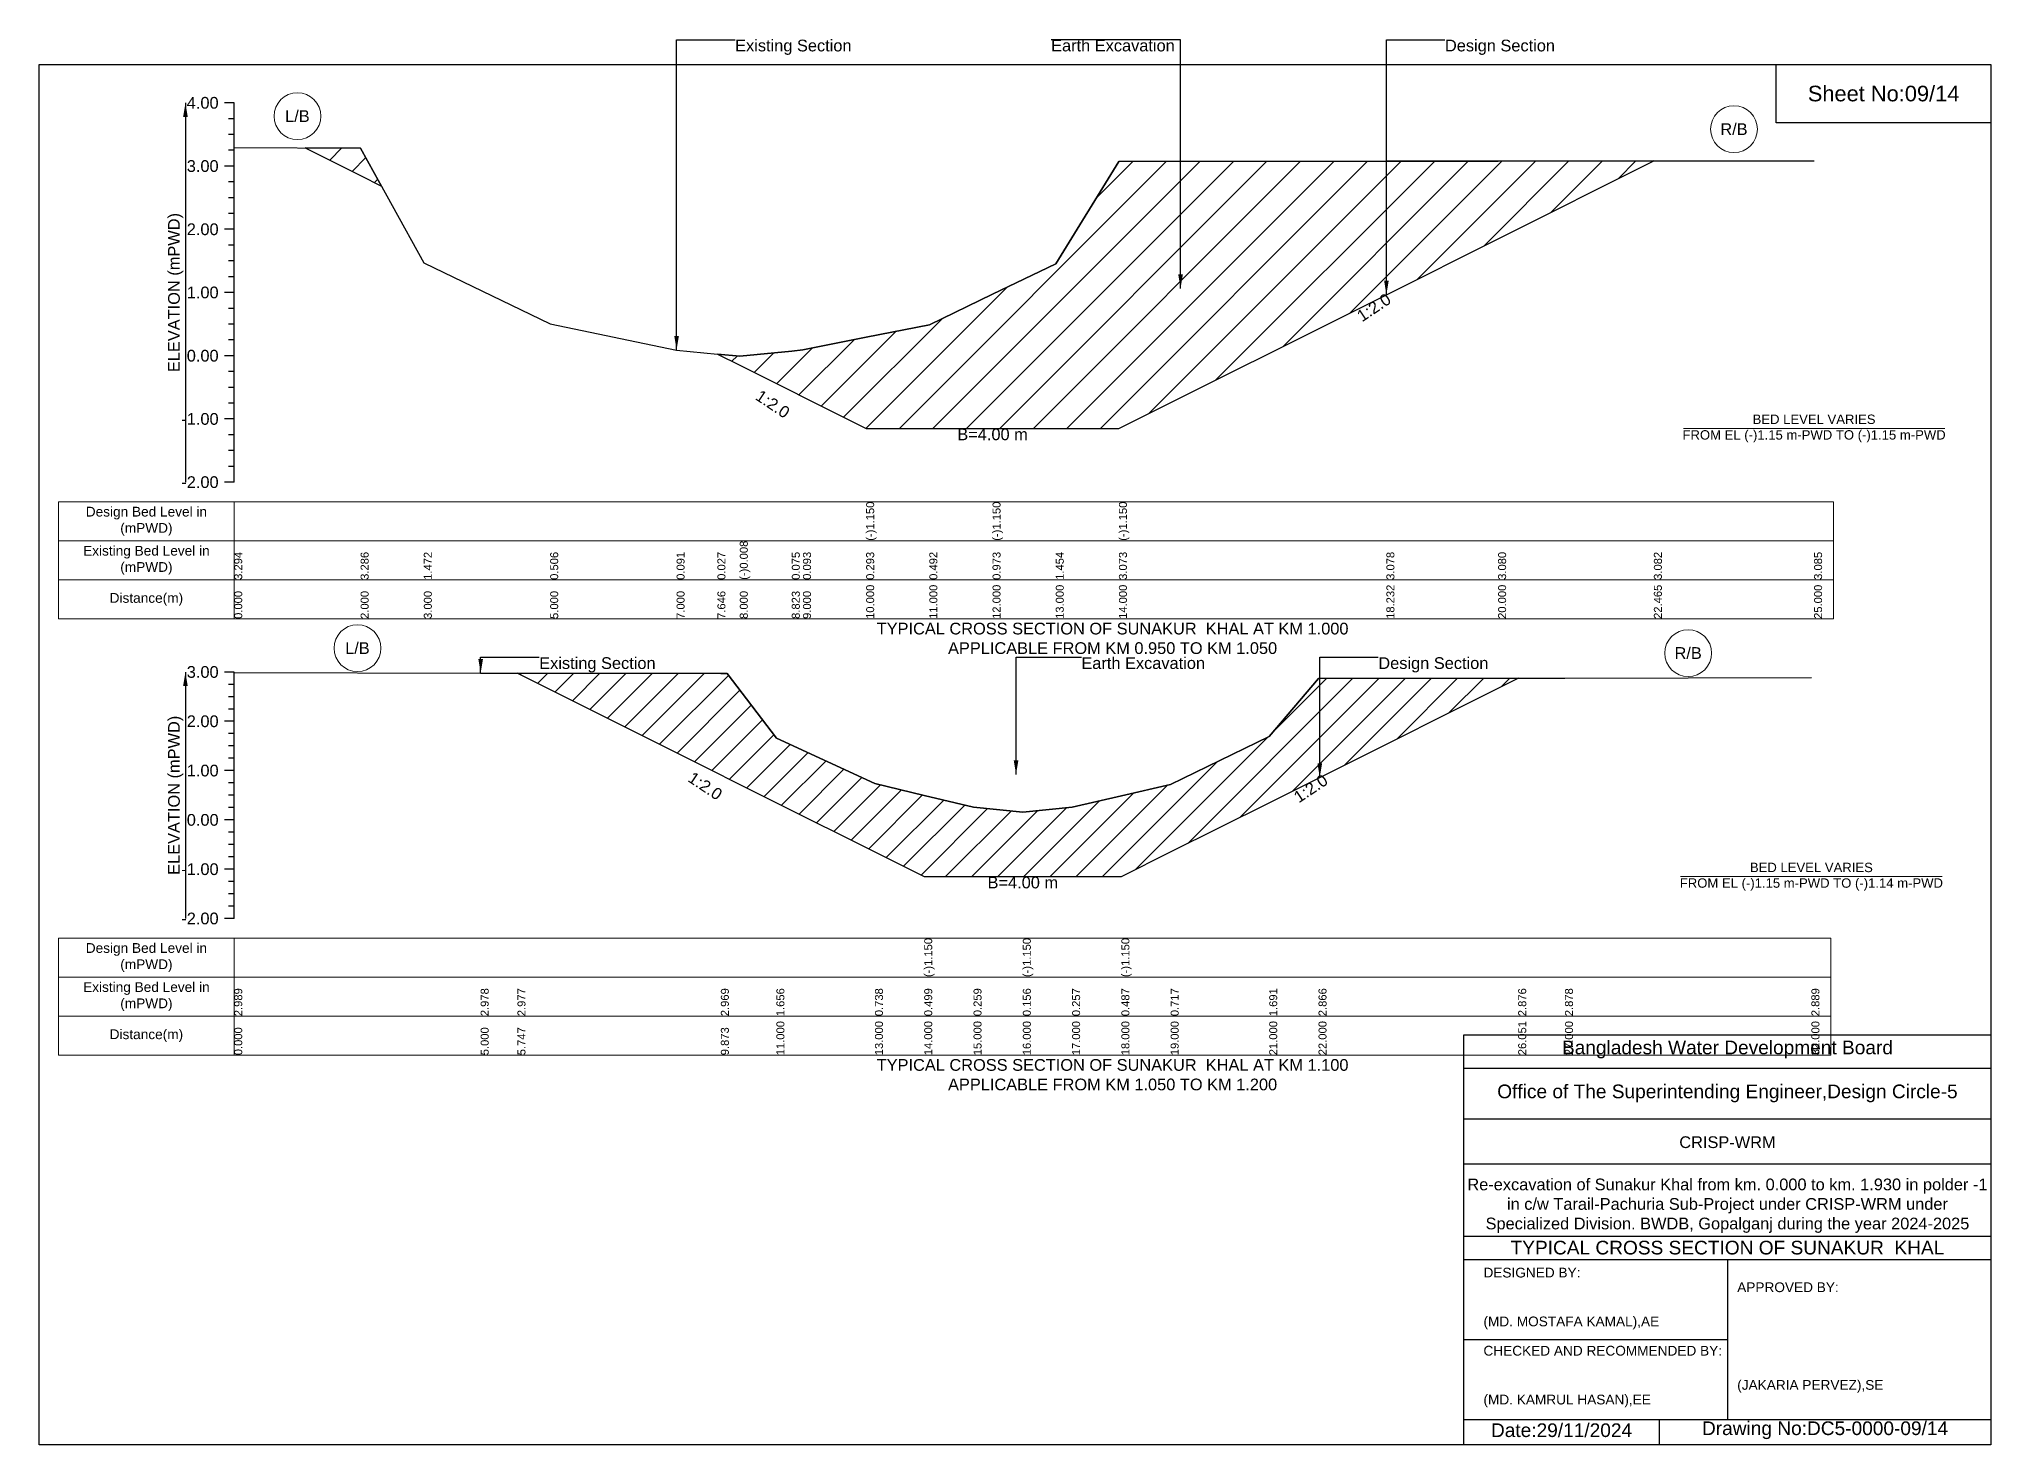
# Model space of a CAD drawing. Header units: inches. Extents: x 91000 to 238000, y -5656 to 143.
# Drawn here: x 180000 to 188000, y -5656 to 104 of the extents above; entities that cross this region are included whole.
import ezdxf

# ---------------------------------------------------------------- set-up
doc = ezdxf.new("R2010")
doc.units = ezdxf.units.IN
doc.header["$LTSCALE"] = 7
doc.header["$MEASUREMENT"] = 0
for name, color, linetype, lineweight in [('Cross section Data Border', 7, 'Continuous', 9), ('Cross Section Labels', 7, 'Continuous', 9), ('Existing_Bed_Level for Xsection', 7, 'Continuous', 25)]:
    doc.layers.add(name, color=color, linetype=linetype, lineweight=lineweight)
doc.styles.get("Standard").update_dxf_attribs({"font": 'arial.ttf'})
doc.dimstyles.get("Standard").update_dxf_attribs({"dimtxt": 0.18, "dimasz": 0.18, "dimexe": 0.18, "dimexo": 0.0625, "dimgap": 0.09, "dimtad": 0, "dimtih": 1, "dimtoh": 1, "dimdec": 4, "dimzin": 0, "dimdsep": 46, "dimtxsty": 'Standard', "dimcen": 0.09, "dimadec": 0, "dimazin": 0, "dimtfac": 1, "dimtdec": 4, "dimtofl": 0, "dimtmove": 0, "dimatfit": 3, "dimfxl": 1, "dimtolj": 1, "dimtzin": 0, "dimarcsym": 0})

msp = doc.modelspace()

# ---------------------------------------------------------------- hatches: boundary and pattern name
at = {"layer": 'Existing_Bed_Level for Xsection'}
h = msp.add_hatch(dxfattribs=at)
h.set_pattern_fill('ANSI31', color=256, scale=777, style=0)
h.paths.add_polyline_path([(181090.3, -341.9), (181318, -455.8), (181403.9, -498.7), (181318, -342.9)])
h = msp.add_hatch(dxfattribs=at)
h.set_pattern_fill('ANSI31', color=256, scale=777, style=0)
h.paths.add_polyline_path([(182780.3, -1186.9), (182872, -1232.8), (183085.1, -1339.3), (183131, -1362.3), (183390, -1491.8), (183649, -1491.8), (183908, -1491.8), (184167, -1491.8), (184426, -1491.8), (185522.2, -943.7), (185980, -714.8), (186618.4, -395.6), (185980, -396.2), (185522.2, -396.7), (184426, -398), (184167, -817.3), (183908, -941.9), (183649, -1066.5), (183390, -1118.2), (183131, -1169.8), (183085.1, -1174.5), (182872, -1196)])
h = msp.add_hatch(dxfattribs=at)
h.set_pattern_fill('ANSI31', color=256, scale=606, style=0)
h.paths.add_polyline_path([(181960.8, -2494.2), (182794.4, -2911), (182820, -2923.8), (183022, -3024.8), (183426, -3226.8), (183628, -3327.8), (183830, -3327.8), (184032, -3327.8), (184234, -3327.8), (184436, -3327.8), (184638, -3226.8), (185042, -3024.8), (185244, -2923.8), (185249.2, -2921.2), (186062.4, -2514.6), (185249.2, -2516.6), (185244, -2516.6), (185042, -2753.9), (184638, -2950.7), (184436, -2997.1), (184234, -3043.6), (184032, -3064), (183830, -3043.2), (183628, -2994.8), (183426, -2946.4), (183022, -2761), (182820, -2495.8), (182794.4, -2495.7)])

# ---------------------------------------------------------------- linework, layer by layer
for points in [[(180000, 0), (188000, 0), (188000, -5656), (180000, -5656)], [(187120, 0), (188000, 0), (188000, -240), (187120, -240)]]:
    msp.add_lwpolyline(points, close=True)
for points in [[(185840, -5656), (185840, -3976), (188000, -3976)], [(185840, -4112), (188000, -4112)], [(185840, -4320), (188000, -4320)], [(185840, -4504), (188000, -4504)], [(185840, -4800), (188000, -4800)], [(185840, -4896), (188000, -4896)], [(186920, -4896), (186920, -5552)], [(185840, -5224), (186920, -5224)], [(185840, -5552), (188000, -5552)], [(186640, -5552), (186640, -5656)]]:
    msp.add_lwpolyline(points)
at = {"layer": 'Cross section Data Border'}
for points in [[(180080, -1791.9), (187355, -1791.9), (187355, -2271.9), (180080, -2271.9)], [(180080, -3579.5), (187344, -3579.5), (187344, -4059.5), (180080, -4059.5)]]:
    msp.add_lwpolyline(points, close=True, dxfattribs=at)
for points in [[(180800, -1791.9), (180800, -2271.9)], [(180080, -1951.9), (187355, -1951.9)], [(180080, -2111.9), (187355, -2111.9)], [(180800, -3579.5), (180800, -4059.5)], [(180080, -3739.5), (187344, -3739.5)], [(180080, -3899.5), (187344, -3899.5)]]:
    msp.add_lwpolyline(points, dxfattribs=at)
at = {"layer": 'Cross Section Labels'}
for points in [[(186739.2, -1491.8), (187810.8, -1491.8)], [(186728.2, -3327.8), (187799.8, -3327.8)]]:
    msp.add_lwpolyline(points, dxfattribs=at)
for centre in [(181059, -212.3), (186946.7, -265.7), (181305, -2391.8), (186759, -2412)]:
    msp.add_circle(centre, 96, dxfattribs=at)
at = {"layer": 'Existing_Bed_Level for Xsection'}
for points in [[(180800, -157.9), (180760, -157.9)], [(180800, -1711.9), (180800, -1452.9), (180800, -1193.9), (180800, -934.9), (180800, -675.9), (180800, -416.9), (180800, -157.9)], [(180800, -222.7), (180776, -222.7)], [(180800, -287.4), (180776, -287.4)], [(180800, -352.2), (180776, -352.2)], [(180800, -340.8), (181318, -342.9), (181577, -812.7), (182095, -1062.9), (182613, -1170.4), (182780.3, -1186.9), (182872, -1196), (183085.1, -1174.5), (183131, -1169.8), (183390, -1118.2), (183390, -1118.2), (183649, -1066.5), (183908, -941.9), (183908, -941.9), (184167, -817.3), (184426, -398), (184426, -398), (185522.2, -396.7), (185980, -396.2), (186618.4, -395.6), (187275, -394.9)], [(180800, -416.9), (180760, -416.9)], [(180800, -481.7), (180776, -481.7)], [(180800, -546.4), (180776, -546.4)], [(180800, -611.2), (180776, -611.2)], [(180800, -675.9), (180760, -675.9)], [(180800, -740.7), (180776, -740.7)], [(180800, -805.4), (180776, -805.4)], [(180800, -870.2), (180776, -870.2)], [(180800, -934.9), (180760, -934.9)], [(180800, -999.7), (180776, -999.7)], [(180800, -1064.4), (180776, -1064.4)], [(180800, -1193.9), (180760, -1193.9)], [(180800, -1129.2), (180776, -1129.2)], [(180800, -1258.7), (180776, -1258.7)], [(180800, -1323.4), (180776, -1323.4)], [(180800, -1388.2), (180776, -1388.2)], [(180800, -1452.9), (180760, -1452.9)], [(180800, -1517.7), (180776, -1517.7)], [(180800, -1582.4), (180776, -1582.4)], [(180800, -1647.2), (180776, -1647.2)], [(180800, -1711.9), (180760, -1711.9)], [(180800, -2489.5), (180760, -2489.5)], [(180800, -2540), (180776, -2540)], [(180800, -3499.5), (180800, -3297.5), (180800, -3095.5), (180800, -2893.5), (180800, -2691.5), (180800, -2489.5)], [(180800, -2491.7), (181810, -2494), (181960.8, -2494.2), (182794.4, -2495.7), (182820, -2495.8), (183022, -2761), (183426, -2946.4), (183628, -2994.8), (183628, -2994.8), (183830, -3043.2), (184032, -3064), (184032, -3064), (184234, -3043.6), (184436, -2997.1), (184436, -2997.1), (184638, -2950.7), (185042, -2753.9), (185244, -2516.6), (185249.2, -2516.6), (186062.4, -2514.6), (186254, -2514.2), (187264, -2511.9)], [(180800, -2590.5), (180776, -2590.5)], [(180800, -2691.5), (180760, -2691.5)], [(180800, -2641), (180776, -2641)], [(180800, -2742), (180776, -2742)], [(180800, -2792.5), (180776, -2792.5)], [(180800, -2843), (180776, -2843)], [(180800, -2893.5), (180760, -2893.5)], [(180800, -2944), (180776, -2944)], [(180800, -2994.5), (180776, -2994.5)], [(180800, -3095.5), (180760, -3095.5)], [(180800, -3045), (180776, -3045)], [(180800, -3146), (180776, -3146)], [(180800, -3196.5), (180776, -3196.5)], [(180800, -3247), (180776, -3247)], [(180800, -3297.5), (180760, -3297.5)], [(180800, -3348), (180776, -3348)], [(180800, -3398.5), (180776, -3398.5)], [(180800, -3499.5), (180760, -3499.5)], [(180800, -3449), (180776, -3449)]]:
    msp.add_lwpolyline(points, dxfattribs=at)
for points in [[(181090.3, -341.9), (181318, -455.8), (181403.9, -498.7), (181318, -342.9)], [(182780.3, -1186.9), (182780.3, -1186.9), (182872, -1232.8), (183085.1, -1339.3), (183131, -1362.3), (183390, -1491.8), (183390, -1491.8), (183649, -1491.8), (183908, -1491.8), (183908, -1491.8), (184167, -1491.8), (184426, -1491.8), (184426, -1491.8), (185522.2, -943.7), (185980, -714.8), (186618.4, -395.6), (186618.4, -395.6), (186618.4, -395.6), (185980, -396.2), (185522.2, -396.7), (184426, -398), (184426, -398), (184167, -817.3), (183908, -941.9), (183908, -941.9), (183649, -1066.5), (183390, -1118.2), (183390, -1118.2), (183131, -1169.8), (183085.1, -1174.5), (182872, -1196), (182780.3, -1186.9)], [(181960.8, -2494.2), (181960.8, -2494.2), (182794.4, -2911), (182820, -2923.8), (183022, -3024.8), (183426, -3226.8), (183628, -3327.8), (183628, -3327.8), (183830, -3327.8), (184032, -3327.8), (184032, -3327.8), (184234, -3327.8), (184436, -3327.8), (184436, -3327.8), (184638, -3226.8), (185042, -3024.8), (185244, -2923.8), (185249.2, -2921.2), (186062.4, -2514.6), (186062.4, -2514.6), (186062.4, -2514.6), (185249.2, -2516.6), (185244, -2516.6), (185042, -2753.9), (184638, -2950.7), (184436, -2997.1), (184436, -2997.1), (184234, -3043.6), (184032, -3064), (184032, -3064), (183830, -3043.2), (183628, -2994.8), (183628, -2994.8), (183426, -2946.4), (183022, -2761), (182820, -2495.8), (182794.4, -2495.7), (181960.8, -2494.2)]]:
    msp.add_lwpolyline(points, close=True, dxfattribs=at)

# ---------------------------------------------------------------- texts
at = {"attachment_point": 5}
for s, insert, char_height in [('Sheet No:09/14', (187560, -120), 64), ('Bangladesh Water Development Board', (186920, -4036), 56), ('Office of The Superintending Engineer,Design Circle-5', (186920, -4216), 56)]:
    msp.add_mtext(s, dxfattribs=dict(at, insert=insert, char_height=char_height))
for s, insert, char_height, width, attachment_point in [('CRISP-WRM', (186920, -4416), 48, 2240, 5), ('Re-excavation of Sunakur Khal from km. 0.000 to km. 1.930 in polder -1  in c/w Tarail-Pachuria Sub-Project under CRISP-WRM under Specialized Division. BWDB, Gopalganj during the year 2024-2025', (186920, -4676), 48, 2160, 5), ('TYPICAL CROSS SECTION OF SUNAKUR  KHAL', (186920, -4848), 56, 2240, 5), ('DESIGNED BY:^J^J^J(MD. MOSTAFA KAMAL),AE', (185920, -5056), 40, 1120, 4), ('APPROVED BY:^J^J^J^J^J^J(JAKARIA PERVEZ),SE', (186960, -5216), 40, 1120, 4), ('CHECKED AND RECOMMENDED BY:^J^J^J(MD. KAMRUL HASAN),EE', (185920, -5376), 40, 1120, 4), ('Date:29/11/2024', (186240, -5596), 56, 1120, 5), ('Drawing No:DC5-0000-09/14', (187320, -5596), 56, 1760, 5)]:
    msp.add_mtext(s, dxfattribs=dict(insert=insert, char_height=char_height, width=width, attachment_point=attachment_point))
at = {"layer": 'Cross section Data Border', "char_height": 40, "width": 640, "attachment_point": 5}
for s, insert in [('Design Bed Level in (mPWD)', (180440, -1871.9)), ('Existing Bed Level in (mPWD)', (180440, -2031.9)), ('Distance(m)', (180440, -2191.9)), ('Design Bed Level in (mPWD)', (180440, -3659.5)), ('Existing Bed Level in (mPWD)', (180440, -3819.5)), ('Distance(m)', (180440, -3979.5))]:
    msp.add_mtext(s, dxfattribs=dict(at, insert=insert))
at = {"layer": 'Cross Section Labels'}
for s, insert, char_height, attachment_point in [('Existing Section', (182853, 101.1), 48, 1), ('Earth Excavation', (184148, 101.1), 48, 1), ('Design Section', (185762.2, 101.1), 48, 1), ('L/B', (181059, -212.3), 48, 5), ('R/B', (186946.7, -265.7), 48, 5), ('BED LEVEL VARIES ^JFROM EL (-)1.15 m-PWD TO (-)1.15 m-PWD', (187275, -1491.8), 38.4, 5), ('B=4.00 m', (183908, -1491.8), 48, 2), ('TYPICAL CROSS SECTION OF SUNAKUR  KHAL AT KM 1.000^JAPPLICABLE FROM KM 0.950 TO KM 1.050', (184400, -2351.9), 48, 5), ('L/B', (181305, -2391.8), 48, 5), ('R/B', (186759, -2412), 48, 5), ('Existing Section', (182050, -2428.9), 48, 1), ('Earth Excavation', (184272, -2428.9), 48, 1), ('Design Section', (185489.2, -2428.9), 48, 1), ('BED LEVEL VARIES ^JFROM EL (-)1.15 m-PWD TO (-)1.14 m-PWD', (187264, -3327.8), 38.4, 5), ('B=4.00 m', (184032, -3327.8), 48, 2), ('TYPICAL CROSS SECTION OF SUNAKUR  KHAL AT KM 1.100^JAPPLICABLE FROM KM 1.050 TO KM 1.200', (184400, -4139.5), 48, 5)]:
    msp.add_mtext(s, dxfattribs=dict(at, insert=insert, char_height=char_height, attachment_point=attachment_point))
at = {"layer": 'Cross Section Labels', "char_height": 48, "attachment_point": 2}
for insert, rotation in [((185457.5, -976), 33.69007), ((183020.4, -1371.7), 326.30993), ((182743.9, -2936.3), 326.30993), ((185198.7, -2946.5), 33.69007)]:
    msp.add_mtext('1:2.0', dxfattribs=dict(at, insert=insert, rotation=rotation))
at = {"layer": 'Existing_Bed_Level for Xsection', "char_height": 48, "attachment_point": 6}
for s, insert in [('4.00', (180736, -157.9)), ('3.00', (180736, -416.9)), ('2.00', (180736, -675.9)), ('1.00', (180736, -934.9)), ('0.00', (180736, -1193.9)), ('-1.00', (180736, -1452.9)), ('-2.00', (180736, -1711.9)), ('3.00', (180736, -2489.5)), ('2.00', (180736, -2691.5)), ('1.00', (180736, -2893.5)), ('0.00', (180736, -3095.5)), ('-1.00', (180736, -3297.5)), ('-2.00', (180736, -3499.5))]:
    msp.add_mtext(s, dxfattribs=dict(at, insert=insert))
at = {"layer": 'Existing_Bed_Level for Xsection', "rotation": 90}
for s, insert, char_height, attachment_point in [('ELEVATION (mPWD)', (180560, -934.9), 48, 5), ('(-)1.150', (183390, -1951.9), 32.8, 1), ('(-)1.150', (183908, -1951.9), 32.8, 1), ('(-)1.150', (184426, -1951.9), 32.8, 1), ('3.294', (180800, -2111.9), 32.8, 1), ('3.286', (181318, -2111.9), 32.8, 1), ('1.472', (181577, -2111.9), 32.8, 1), ('0.506', (182095, -2111.9), 32.8, 1), ('0.091', (182613, -2111.9), 32.8, 1), ('0.027', (182780.3, -2111.9), 32.8, 1), ('(-)0.008', (182872, -2111.9), 32.8, 1), ('0.075', (183085.1, -2111.9), 32.8, 1), ('0.093', (183131, -2111.9), 32.8, 1), ('0.293', (183390, -2111.9), 32.8, 1), ('0.492', (183649, -2111.9), 32.8, 1), ('0.973', (183908, -2111.9), 32.8, 1), ('1.454', (184167, -2111.9), 32.8, 1), ('3.073', (184426, -2111.9), 32.8, 1), ('3.078', (185522.2, -2111.9), 32.8, 1), ('3.080', (185980, -2111.9), 32.8, 1), ('3.082', (186618.4, -2111.9), 32.8, 1), ('3.085', (187275, -2111.9), 32.8, 1), ('0.000', (180800, -2271.9), 32.8, 1), ('2.000', (181318, -2271.9), 32.8, 1), ('3.000', (181577, -2271.9), 32.8, 1), ('5.000', (182095, -2271.9), 32.8, 1), ('7.000', (182613, -2271.9), 32.8, 1), ('7.646', (182780.3, -2271.9), 32.8, 1), ('8.000', (182872, -2271.9), 32.8, 1), ('8.823', (183085.1, -2271.9), 32.8, 1), ('9.000', (183131, -2271.9), 32.8, 1), ('10.000', (183390, -2271.9), 32.8, 1), ('11.000', (183649, -2271.9), 32.8, 1), ('12.000', (183908, -2271.9), 32.8, 1), ('13.000', (184167, -2271.9), 32.8, 1), ('14.000', (184426, -2271.9), 32.8, 1), ('18.232', (185522.2, -2271.9), 32.8, 1), ('20.000', (185980, -2271.9), 32.8, 1), ('22.465', (186618.4, -2271.9), 32.8, 1), ('25.000', (187275, -2271.9), 32.8, 1), ('ELEVATION (mPWD)', (180560, -2994.5), 48, 5), ('(-)1.150', (183628, -3739.5), 32.8, 1), ('(-)1.150', (184032, -3739.5), 32.8, 1), ('(-)1.150', (184436, -3739.5), 32.8, 1), ('2.989', (180800, -3899.5), 32.8, 1), ('2.978', (181810, -3899.5), 32.8, 1), ('2.977', (181960.8, -3899.5), 32.8, 1), ('2.969', (182794.4, -3899.5), 32.8, 1), ('1.656', (183022, -3899.5), 32.8, 1), ('0.738', (183426, -3899.5), 32.8, 1), ('0.499', (183628, -3899.5), 32.8, 1), ('0.259', (183830, -3899.5), 32.8, 1), ('0.156', (184032, -3899.5), 32.8, 1), ('0.257', (184234, -3899.5), 32.8, 1), ('0.487', (184436, -3899.5), 32.8, 1), ('0.717', (184638, -3899.5), 32.8, 1), ('1.691', (185042, -3899.5), 32.8, 1), ('2.866', (185244, -3899.5), 32.8, 1), ('2.876', (186062.4, -3899.5), 32.8, 1), ('2.878', (186254, -3899.5), 32.8, 1), ('2.889', (187264, -3899.5), 32.8, 1), ('0.000', (180800, -4059.5), 32.8, 1), ('5.000', (181810, -4059.5), 32.8, 1), ('5.747', (181960.8, -4059.5), 32.8, 1), ('9.873', (182794.4, -4059.5), 32.8, 1), ('11.000', (183022, -4059.5), 32.8, 1), ('13.000', (183426, -4059.5), 32.8, 1), ('14.000', (183628, -4059.5), 32.8, 1), ('15.000', (183830, -4059.5), 32.8, 1), ('16.000', (184032, -4059.5), 32.8, 1), ('17.000', (184234, -4059.5), 32.8, 1), ('18.000', (184436, -4059.5), 32.8, 1), ('19.000', (184638, -4059.5), 32.8, 1), ('21.000', (185042, -4059.5), 32.8, 1), ('22.000', (185244, -4059.5), 32.8, 1), ('26.051', (186062.4, -4059.5), 32.8, 1), ('27.000', (186254, -4059.5), 32.8, 1), ('32.000', (187264, -4059.5), 32.8, 1)]:
    msp.add_mtext(s, dxfattribs=dict(at, insert=insert, char_height=char_height, attachment_point=attachment_point))

# ---------------------------------------------------------------- leaders
at = {"layer": 'Cross Section Labels', "annotation_type": 0, "has_hookline": 1}
for points, hookline_direction, text_width in [([(182613, -1170.4), (182613, 101.1), (182852.9, 101.1)], 0, 467.2), ([(184678.5, -918.4), (184678.5, 101.1), (184148.1, 101.1)], 1, 497), ([(185522.2, -943.7), (185522.2, 101.1), (185762.1, 101.1)], 0, 441.2), ([(181810, -2494), (181810, -2428.9), (182049.9, -2428.9)], 0, 467.2), ([(184004.3, -2909.4), (184004.3, -2428.9), (184271.9, -2428.9)], 0, 497), ([(185249.2, -2921.2), (185249.2, -2428.9), (185489.1, -2428.9)], 0, 441.2)]:
    msp.add_leader(points, dimstyle='Standard', override={"dimasz": 57.6}, dxfattribs=dict(at, hookline_direction=hookline_direction, text_width=text_width))
at = {"layer": 'Existing_Bed_Level for Xsection'}
for points in [[(180600, -157.9), (180600, -1711.9)], [(180600, -2489.5), (180600, -3499.5)]]:
    msp.add_leader(points, dimstyle='Standard', override={"dimasz": 57.6}, dxfattribs=at)

doc.saveas('drawing.dxf')
